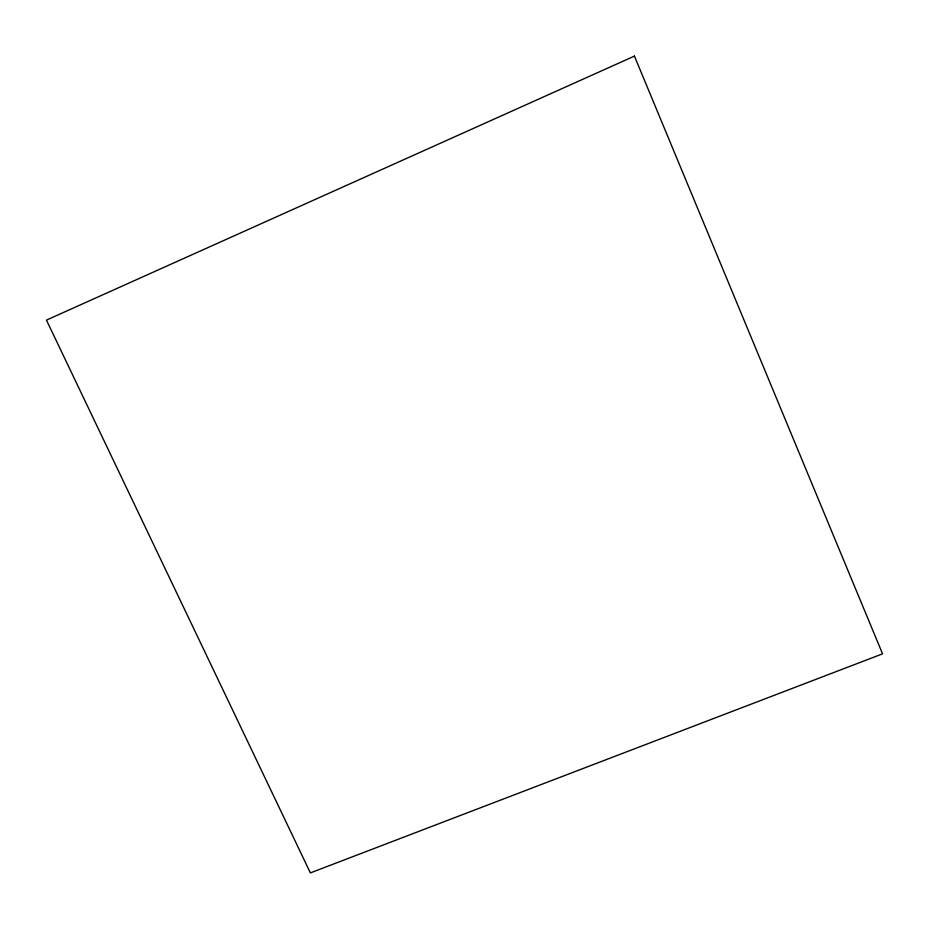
<?xml version="1.0" encoding="UTF-8"?>
<svg xmlns="http://www.w3.org/2000/svg" width="929" height="929" viewBox="0 0 929 929"><rect width="100%" height="100%" fill="white"/><g stroke="black" fill="none" stroke-linecap="round" stroke-linejoin="round"><path stroke-width="1.39" d="M634.437 56.1L46.45 320.11L310.379 872.9L882.55 653.842L634.437 56.1"/></g></svg>
